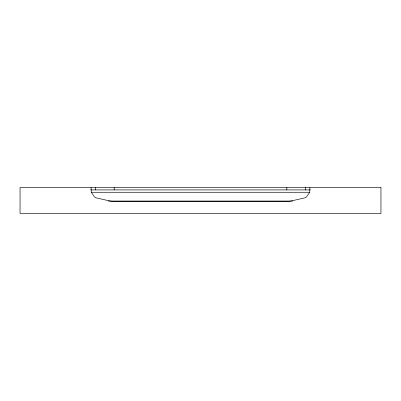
<?xml version="1.0" encoding="UTF-8"?>
<svg xmlns="http://www.w3.org/2000/svg" width="401" height="401" viewBox="0 0 401 401"><rect width="100%" height="100%" fill="white"/><g stroke="black" fill="none" stroke-linecap="round" stroke-linejoin="round"><path stroke-width="0.6" d="M90.546 189.909L310.454 189.909M91.217 192.274L309.783 192.274M108.34 201.051L292.66 201.051M309.908 187.553L309.707 192.274L306.519 196.866L305.171 197.773L290.9 201.051L286.565 201.638L114.435 201.638L110.1 201.051L95.829 197.773L94.481 196.866L91.293 192.274L91.092 187.553M305.577 187.553L305.577 189.909M286.8 187.553L286.8 189.909M114.2 187.553L114.2 189.909M95.423 187.553L95.423 189.909M380.95 187.553L20.05 187.553L20.05 213.447L380.95 213.447L380.95 187.553"/></g></svg>
